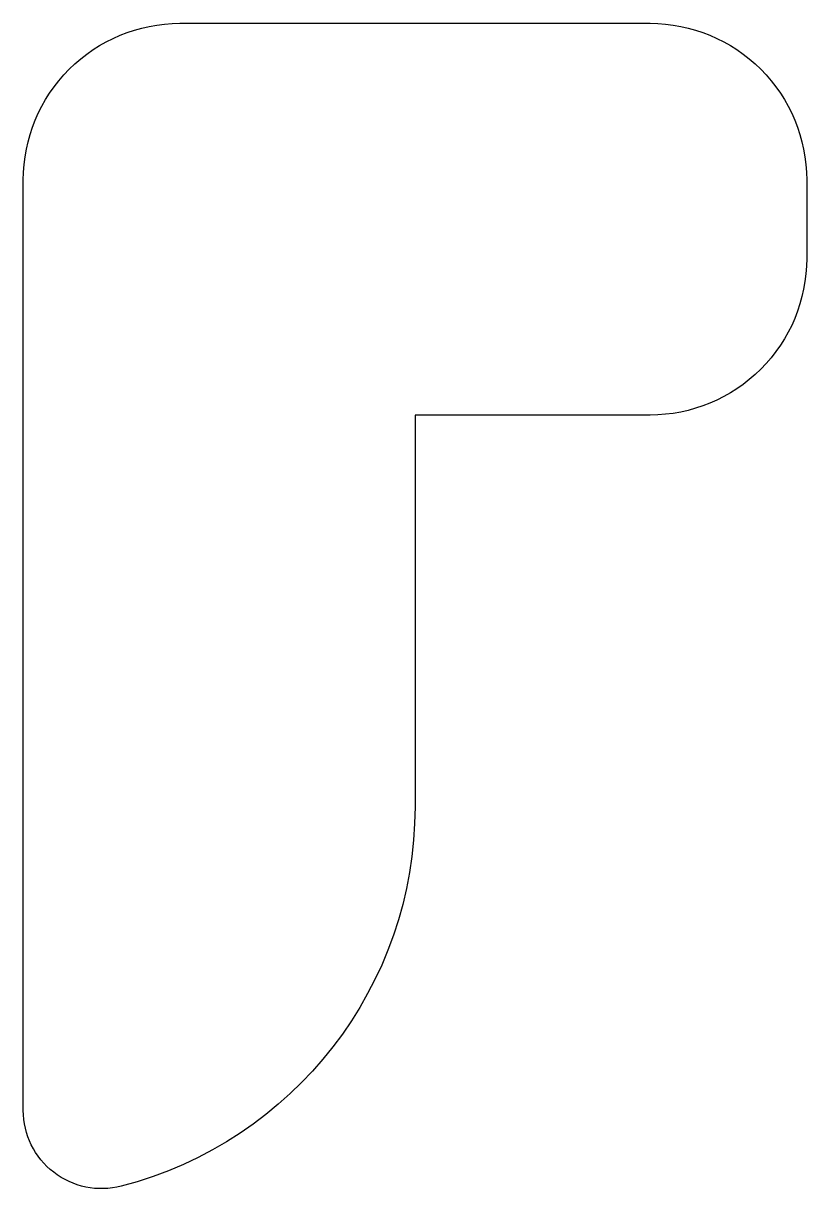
# Model space of a CAD drawing. Header units: millimetres. Extents: x -6 to 4, y -4.9 to 10.
import ezdxf

# ---------------------------------------------------------------- set-up
doc = ezdxf.new("R2010")
doc.units = ezdxf.units.MM
doc.layers.get('0').update_dxf_attribs({"linetype": 'CONTINUOUS'})

msp = doc.modelspace()

# ---------------------------------------------------------------- linework, layer by layer
msp.add_lwpolyline([(-4.75, -4.841, -0.490314), (-6, -3.873), (-6, 8, -0.414214), (-4, 10), (2, 10, -0.414214), (4, 8), (4, 7, -0.414214), (2, 5), (-1, 5), (-1, 0, -0.341999)], format="xyb", close=True)
msp.add_lwpolyline([(-4.75, -4.841, -0.490314), (-6, -3.873), (-6, 8, -0.414214), (-4, 10), (2, 10, -0.414214), (4, 8), (4, 7, -0.414214), (2, 5), (-1, 5), (-1, 0, -0.341999)], format="xyb", close=True)

doc.saveas('drawing.dxf')
